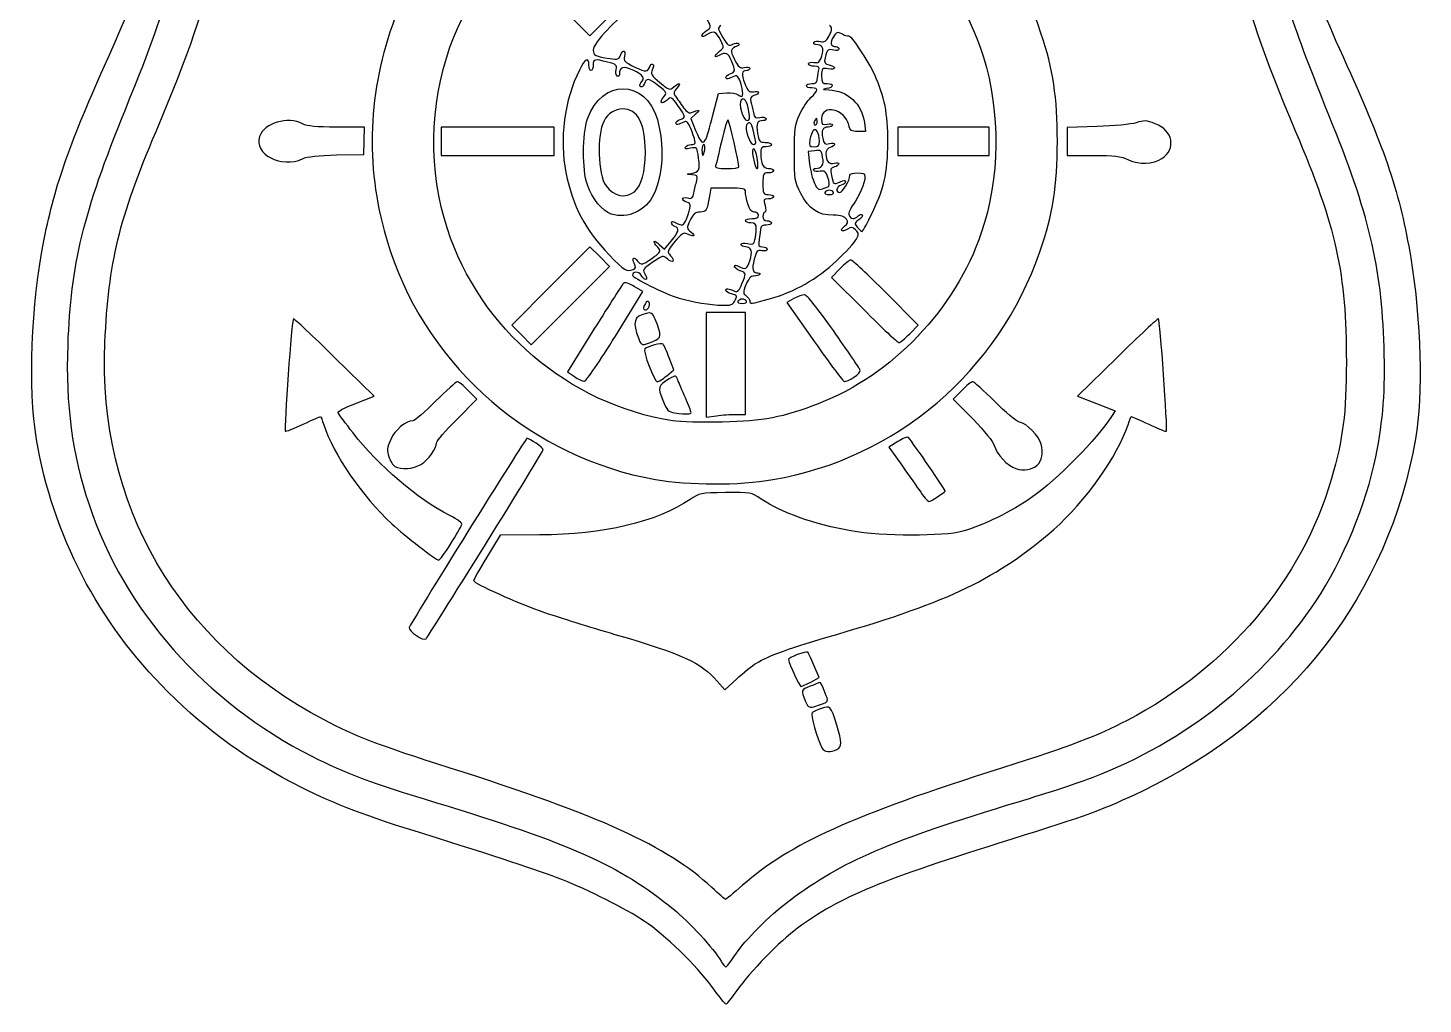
# Model space of a CAD drawing. Extents: x 28 to 580, y 12 to 841.
# Drawn here: x 27.9 to 370.8, y 408.1 to 647.9 of the extents above; entities that cross this region are included whole.
import ezdxf

# ---------------------------------------------------------------- set-up
doc = ezdxf.new("R2010")
doc.units = 0
doc.layers.add('Layer_1', color=7, linetype='CONTINUOUS')

msp = doc.modelspace()

# ---------------------------------------------------------------- linework, layer by layer
at = {"layer": 'Layer_1', "color": 7}
for points in [[(148.953652, 667.297234), (146.856412, 665.149466), (156.45501, 655.539746), (166.053607, 645.930026), (168.458618, 648.335036), (170.863628, 650.740046), (161.522602, 660.092531)], [(196.289423, 626.420501), (197.651543, 631.765249), (199.66713, 631.933354)], [(192.06822, 626.737489), (190.81254, 625.628741), (192.032955, 622.684271)], [(233.52486, 624.588199), (233.816737, 622.412119), (231.918195, 622.412119)], [(103.801065, 616.655824), (110.481877, 616.800214), (110.578132, 620.140616), (110.674395, 623.481019), (103.824802, 623.481019)], [(290.730097, 623.631244), (283.381208, 623.424664), (283.381208, 619.978819), (283.381208, 616.532966), (289.736415, 616.532966)], [(221.289285, 617.702141), (219.673845, 617.465051), (220.041637, 614.460319)], [(200.02893, 608.516021), (195.777435, 608.516021), (195.439313, 606.511781)], [(183.103868, 594.681214), (184.374818, 593.487214), (186.043418, 595.511524)], [(227.520518, 588.731456), (225.423825, 586.584251), (233.41809, 578.576629)], [(172.30629, 572.156779), (179.092755, 583.085329), (176.940833, 584.368579)], [(216.1902, 581.365061), (214.471118, 580.447699), (221.267618, 570.726731)], [(244.641645, 572.716219), (246.738338, 574.863424), (238.744065, 582.871046)], [(201.949935, 552.931676), (204.280433, 552.931676), (204.280433, 565.427966), (204.280433, 577.924256), (199.470247, 577.924256), (194.660062, 577.924256), (194.660062, 565.088089), (194.660062, 552.251914), (197.13975, 552.591799)], [(167.19768, 574.075444), (160.512645, 563.418566), (162.220493, 562.202494)], [(108.446415, 555.643586), (113.066385, 557.429696), (103.31574, 566.938909)], [(184.93986, 562.418426), (186.670275, 563.888201), (185.54712, 566.827759)], [(295.624755, 566.938909), (285.87411, 557.429696), (290.51583, 555.635171), (295.157565, 553.840654), (294.262733, 552.450851)], [(133.31232, 551.711726), (138.238192, 556.658164), (136.143405, 558.803426)], [(257.45244, 558.803426), (255.357653, 556.658164), (260.220405, 551.721769)], [(241.747995, 546.285604), (239.542335, 544.893236), (242.269208, 541.029101)], [(153.697455, 523.312339), (144.001035, 523.268914), (140.73669, 517.893094)], [(220.326247, 487.198579), (222.433395, 488.273569), (221.08875, 491.314039)], [(197.332387, 487.366459), (199.203015, 485.239091), (202.142573, 487.975631)], [(195.99546, 436.739531), (195.996225, 436.739584)]]:
    msp.add_lwpolyline(points, dxfattribs=at)
for points in [[(205.12308, 627.355916)], [(221.917762, 624.817211)], [(157.247535, 620.007026), (157.247535, 623.481049), (143.351452, 623.481049), (129.45537, 623.481049), (129.45537, 620.007026), (129.45537, 616.533004), (143.351452, 616.533004), (157.247535, 616.533004)], [(264.140475, 620.007026), (264.140475, 623.481049), (252.916718, 623.481049), (241.69296, 623.481049), (241.69296, 620.007026), (241.69296, 616.533004), (252.916718, 616.533004), (264.140475, 616.533004)], [(194.256413, 617.869166)], [(194.494905, 620.407774)], [(206.76144, 620.140646)], [(222.444045, 620.140646)], [(95.43609, 615.720506)], [(207.169402, 615.927191)], [(306.580418, 615.747656)], [(202.680068, 613.727066)], [(176.970825, 607.623686)], [(224.73072, 609.010699)], [(225.92625, 607.447106)], [(171.31071, 602.133964)], [(234.956453, 601.457381)], [(168.460568, 591.677029), (166.053608, 594.083989), (156.45357, 584.472821), (146.853533, 574.861661), (149.232413, 572.437751), (151.6113, 570.013841), (161.23941, 579.641959), (170.867528, 589.270069)], [(176.701995, 588.527059)], [(201.58932, 580.688719)], [(204.547665, 580.723879)], [(210.155663, 581.293189)], [(180.579555, 579.410726)], [(244.641645, 572.716219)], [(172.30629, 572.156779)], [(181.551225, 570.864641)], [(184.93986, 562.418426)], [(230.918858, 562.041394)], [(190.918815, 553.399639)], [(201.949935, 552.931676)], [(186.421163, 551.350399)], [(124.516463, 540.636139)], [(275.97612, 540.445414)], [(211.041743, 536.910739)], [(251.498047, 532.716169)], [(131.787968, 521.042546)], [(140.350695, 520.939796)], [(206.952758, 491.846269)], [(220.326247, 487.198579)], [(223.441875, 481.926671)], [(226.7631, 470.642921)], [(201.45729, 419.730146)], [(196.00311, 412.403239)]]:
    msp.add_lwpolyline(points, close=True, dxfattribs=at)
for points in [[(276.911715, 646.544681), (267.80607, 673.723219), (245.209703, 694.820464), (217.80204, 701.732816)], [(159.118163, 695.331739), (139.391617, 685.656499), (123.87852, 667.826981), (116.898075, 646.807331)], [(210.949965, 687.646466), (235.914885, 681.983209), (255.296595, 664.408766), (262.751468, 640.675241)], [(47.652119, 640.513159), (56.301532, 659.653939), (58.770974, 669.206479), (58.170959, 681.203194)], [(131.657723, 643.089671), (136.086233, 655.645519), (144.33603, 666.892189), (155.01291, 674.929001)], [(347.675048, 626.420569), (338.850892, 648.149359), (335.636565, 658.146326), (333.323865, 671.054569)], [(59.414752, 622.412081), (67.768372, 642.204716), (71.305342, 652.550449), (73.962022, 664.963279)], [(324.947032, 664.901966), (327.575257, 652.761634), (331.532902, 641.178124), (339.39741, 622.607599)], [(342.76122, 662.313694), (344.053763, 657.214871), (346.866458, 650.074466), (352.09284, 638.624171)], [(62.917064, 659.029114), (60.749947, 650.614384), (58.480064, 644.228359), (51.801419, 627.756731)], [(177.031732, 653.149819), (172.576432, 650.187941), (166.867905, 644.157739), (166.867905, 642.413261)], [(194.660063, 647.121529), (196.032713, 647.978756), (195.987968, 648.535504), (194.401575, 650.337896)], [(198.233588, 648.461749), (197.414543, 647.852944), (197.452778, 647.614759), (198.704918, 645.525746)], [(224.857508, 645.928924), (225.657668, 647.476264), (225.661148, 647.712671), (224.896133, 648.557951)], [(116.898075, 646.807331), (111.02508, 629.122466), (111.054158, 610.791431), (116.98332, 593.060734)], [(193.59114, 645.911711), (193.59114, 646.209956), (194.072153, 646.754374), (194.660063, 647.121529)], [(194.90379, 646.229539), (194.181833, 645.756499), (193.59114, 645.613466), (193.59114, 645.911711)], [(198.20421, 644.724026), (197.04018, 646.975016), (196.451415, 647.243584), (194.90379, 646.229539)], [(197.933175, 642.133541), (199.016828, 643.011026), (199.029143, 643.128784), (198.20421, 644.724026)], [(198.704918, 645.525746), (199.90389, 643.525436), (200.19774, 643.321961), (201.15084, 643.832044)], [(221.11728, 644.327134), (221.29962, 644.622169), (222.01794, 644.720719), (222.71355, 644.546126)], [(222.71355, 644.546126), (223.745685, 644.287076), (224.13999, 644.541626), (224.857508, 645.928924)], [(225.898425, 645.693874), (224.976443, 644.286754), (225.227483, 643.256239), (226.49226, 643.256239)], [(227.948738, 646.359934), (226.907033, 646.936631), (226.660163, 646.856426), (225.898425, 645.693874)], [(229.675433, 645.810994), (229.37712, 645.752344), (228.600105, 645.999334), (227.948738, 646.359934)], [(236.04027, 636.308201), (234.352575, 640.033466), (230.388863, 645.951341), (229.675433, 645.810994)], [(280.936215, 620.006989), (280.936215, 630.770261), (279.893858, 637.643576), (276.911715, 646.544681)], [(131.0127, 598.502156), (126.375053, 612.693881), (126.607643, 628.771534), (131.657723, 643.089671)], [(166.867905, 642.413261), (166.867905, 641.116436), (167.32764, 640.881011), (170.961667, 640.316914)], [(173.536387, 641.079566), (174.030307, 642.635756), (174.975735, 642.468169), (174.580748, 640.894451)], [(197.831715, 641.099576), (196.453665, 640.362064), (196.51479, 640.985006), (197.933175, 642.133541)], [(200.83368, 639.799384), (200.012632, 641.764429), (199.493842, 641.989121), (197.831715, 641.099576)], [(202.40976, 643.441616), (200.521508, 642.725306), (200.431995, 642.354746), (201.596048, 640.073006)], [(201.15084, 643.832044), (201.746618, 644.150899), (202.39386, 644.239106), (202.589153, 644.028071)], [(202.589153, 644.028071), (202.784445, 643.817029), (202.703715, 643.553126), (202.40976, 643.441616)], [(221.485373, 643.782521), (221.100578, 643.787021), (220.93494, 644.032099), (221.11728, 644.327134)], [(223.033125, 640.991824), (223.668075, 642.915746), (223.19847, 643.762481), (221.485373, 643.782521)], [(225.95901, 642.398561), (224.535143, 642.755936), (224.366423, 642.603431), (223.86639, 640.507211)], [(227.262413, 642.663836), (227.262413, 642.302786), (226.75338, 642.199189), (225.95901, 642.398561)], [(226.49226, 643.256239), (226.915845, 643.256239), (227.262413, 642.989659), (227.262413, 642.663836)], [(31.918049, 595.963894), (34.642747, 609.538391), (38.176852, 619.544809), (47.652119, 640.513159)], [(165.798968, 638.713316), (165.798968, 640.778134), (164.876295, 640.302994), (163.463738, 637.510766)], [(166.333433, 637.377154), (166.039478, 637.377154), (165.798968, 637.978421), (165.798968, 638.713316)], [(166.867898, 638.713316), (166.867898, 637.978421), (166.627388, 637.377154), (166.333433, 637.377154)], [(170.411993, 639.441626), (167.087633, 640.278694), (166.867898, 640.233536), (166.867898, 638.713316)], [(172.517333, 637.603751), (172.791555, 638.696344), (172.556333, 638.901664), (170.411993, 639.441626)], [(170.961667, 640.316914), (172.90278, 640.015601), (173.229412, 640.112359), (173.536387, 641.079566)], [(176.687468, 637.462316), (174.150675, 638.584459), (173.312055, 638.324809), (173.289653, 636.410306)], [(174.580748, 640.894451), (174.293415, 639.749614), (174.580897, 639.446224), (177.091642, 638.244626)], [(177.091642, 638.244626), (179.903025, 636.899149), (180.278467, 636.944756), (180.949357, 638.713294)], [(180.949357, 638.713294), (181.060868, 639.007249), (181.324777, 639.087971), (181.535812, 638.892686)], [(181.535812, 638.892686), (181.746848, 638.697394), (181.672507, 638.076071), (181.37061, 637.511966)], [(200.539177, 636.575434), (201.813787, 636.979976), (201.8493, 637.368671), (200.83368, 639.799384)], [(201.596048, 640.073006), (202.589348, 638.125984), (202.928393, 637.858811), (204.04899, 638.140061)], [(204.04899, 638.140061), (204.789278, 638.325859), (205.349318, 638.231854), (205.349318, 637.921774)], [(205.349318, 637.921774), (205.349318, 637.622216), (205.00275, 637.377131), (204.579165, 637.377131)], [(219.77991, 639.042829), (219.77991, 639.389261), (220.33371, 639.533734), (221.10009, 639.387229)], [(221.178405, 638.446061), (220.409228, 638.446061), (219.77991, 638.714606), (219.77991, 639.042829)], [(221.10009, 639.387229), (222.22182, 639.172796), (222.512393, 639.414004), (223.033125, 640.991824)], [(222.254633, 637.243511), (222.528735, 638.266316), (222.367875, 638.446061), (221.178405, 638.446061)], [(224.590088, 637.797589), (223.060935, 638.022019), (222.986693, 637.943494), (222.986693, 636.101629)], [(223.86639, 640.507211), (223.58211, 639.315469), (223.73784, 639.042019), (224.861423, 638.760019)], [(224.861423, 638.760019), (226.741433, 638.288164), (226.523138, 637.513879), (224.590088, 637.797589)], [(262.751468, 640.675241), (266.993865, 627.169016), (266.802488, 610.793201), (262.247093, 597.518809)], [(352.09284, 638.624171), (361.52172, 617.966726), (365.21577, 606.839479), (367.76604, 591.413134)], [(163.463738, 637.510766), (159.786698, 630.242276), (158.494913, 620.449931), (160.14126, 612.324859)], [(165.474578, 625.520089), (168.866663, 635.475746), (179.79627, 635.368421), (182.624055, 625.351676)], [(172.745048, 636.042214), (172.450013, 636.224554), (172.34754, 636.927244), (172.517333, 637.603751)], [(173.289653, 636.410306), (173.285153, 636.025511), (173.040083, 635.859874), (172.745048, 636.042214)], [(178.579553, 634.337591), (179.698088, 635.456134), (179.140298, 636.377314), (176.687468, 637.462316)], [(182.983125, 633.571534), (180.519668, 635.522629), (179.8902, 635.627209), (179.425358, 634.162616)], [(181.37061, 637.511966), (180.90669, 636.645124), (181.194622, 636.174589), (183.230235, 634.473026)], [(183.230235, 634.473026), (185.464567, 632.605354), (185.707125, 632.521601), (186.583867, 633.315041)], [(186.583867, 633.315041), (187.9524, 634.553546), (188.589382, 634.366174), (187.41648, 633.070121)], [(199.470247, 635.680534), (199.470247, 635.986129), (199.951268, 636.388834), (200.539177, 636.575434)], [(200.271945, 635.449324), (199.831012, 635.270891), (199.470247, 635.374924), (199.470247, 635.680534)], [(201.798165, 636.068531), (201.399675, 635.906396), (200.712878, 635.627749), (200.271945, 635.449324)], [(203.208075, 633.915349), (202.734653, 635.606246), (202.29861, 636.272164), (201.798165, 636.068531)], [(204.579165, 637.377131), (203.307518, 637.377131), (203.19285, 636.574481), (204.125363, 634.200536)], [(220.5816, 634.170341), (221.495048, 634.170341), (221.920073, 634.466239), (221.92506, 635.105651)], [(221.92506, 635.105651), (221.92956, 635.620076), (222.077385, 636.582116), (222.254633, 637.243511)], [(222.986693, 636.101629), (222.986693, 634.397899), (223.144133, 634.170341), (224.322855, 634.170341)], [(239.268465, 619.739794), (239.271465, 626.930209), (238.503345, 630.871429), (236.04027, 636.308201)], [(178.541078, 633.421241), (178.179555, 633.644674), (178.192388, 633.950426), (178.579553, 634.337591)], [(179.425358, 634.162616), (179.237408, 633.570431), (178.83948, 633.236816), (178.541078, 633.421241)], [(184.17678, 630.895931), (185.047748, 631.858346), (184.99395, 631.978931), (182.983125, 633.571534)], [(187.67376, 628.793741), (186.08895, 630.981506), (185.996288, 631.027586), (184.998158, 630.124286)], [(187.41648, 633.070121), (186.73419, 632.316206), (186.581947, 631.752844), (186.932797, 631.280269)], [(186.932797, 631.280269), (187.214392, 630.900956), (188.046067, 629.713819), (188.780955, 628.642174)], [(199.66713, 631.933354), (200.775698, 632.025806), (202.032495, 631.811156), (202.460018, 631.456346)], [(202.460018, 631.456346), (203.692935, 630.433114), (203.948153, 631.272049), (203.208075, 633.915349)], [(204.125363, 634.200536), (204.870885, 632.302639), (205.207313, 631.982891), (206.24919, 632.182061)], [(206.369385, 631.215274), (205.530248, 630.948949), (205.333598, 630.573574), (205.580558, 629.709484)], [(206.24919, 632.182061), (207.79173, 632.476939), (207.888638, 631.697471), (206.369385, 631.215274)], [(219.245445, 633.635876), (219.245445, 633.929831), (219.846713, 634.170341), (220.5816, 634.170341)], [(220.5816, 633.101411), (219.846713, 633.101411), (219.245445, 633.341921), (219.245445, 633.635876)], [(220.353158, 630.733474), (222.267315, 632.567359), (222.31884, 633.101411), (220.5816, 633.101411)], [(224.189243, 632.949754), (223.017578, 632.772266), (223.129463, 632.710864), (224.740875, 632.647024)], [(224.322855, 634.170341), (226.128885, 634.170341), (226.025723, 633.227959), (224.189243, 632.949754)], [(224.740875, 632.647024), (229.363193, 632.463911), (232.904258, 629.215181), (233.52486, 624.588199)], [(51.801419, 627.756731), (41.410402, 602.129224), (38.393774, 589.775539), (37.706332, 570.034541)], [(174.059813, 627.970549), (172.29264, 627.970549), (170.446815, 626.778424), (169.513343, 625.034216)], [(179.671583, 617.334701), (179.671583, 624.466084), (177.822525, 627.970549), (174.059813, 627.970549)], [(184.998158, 630.124286), (183.66741, 628.919981), (182.976218, 629.569331), (184.17678, 630.895931)], [(188.24649, 625.351706), (189.66114, 625.800701), (189.607238, 626.124641), (187.67376, 628.793741)], [(188.780955, 628.642174), (189.515842, 627.570529), (190.417755, 626.812661), (190.785195, 626.958011)], [(190.785195, 626.958011), (193.04067, 627.850256), (193.281563, 627.808856), (192.06822, 626.737489)], [(203.235187, 630.132094), (202.465042, 629.361949), (203.69025, 625.084444), (204.680985, 625.084444)], [(205.12308, 627.355916), (204.716482, 629.900929), (204.023318, 630.920231), (203.235187, 630.132094)], [(205.580558, 629.709484), (205.76148, 629.076424), (206.057573, 627.879416), (206.238525, 627.049481)], [(217.55277, 626.491384), (218.23245, 628.000091), (219.492623, 629.909036), (220.353158, 630.733474)], [(229.668938, 624.008996), (228.80022, 627.964234), (222.986693, 629.264689), (222.986693, 625.503784)], [(95.44434, 624.279424), (91.770202, 626.195621), (86.040172, 624.534409), (84.87264, 621.214541)], [(103.824802, 623.481019), (98.788335, 623.481019), (96.569985, 623.692361), (95.44434, 624.279424)], [(165.424253, 609.300799), (164.143395, 613.054766), (164.170185, 621.691766), (165.474578, 625.520089)], [(169.513343, 625.034216), (167.692275, 621.631519), (167.997383, 611.827789), (170.01078, 609.050501)], [(182.624055, 625.351676), (184.393943, 619.082261), (184.04811, 611.806706), (181.75323, 607.031726)], [(187.17756, 624.456814), (187.17756, 624.762409), (187.65858, 625.165106), (188.24649, 625.351706)], [(187.979258, 624.225596), (187.538325, 624.047171), (187.17756, 624.151196), (187.17756, 624.456814)], [(189.471803, 624.831889), (189.091838, 624.676856), (188.42019, 624.404029), (187.979258, 624.225596)], [(191.077845, 622.560409), (190.482938, 624.220189), (189.92088, 625.015114), (189.471803, 624.831889)], [(194.494905, 620.407774), (194.732722, 620.775169), (195.540255, 623.480891), (196.289423, 626.420501)], [(200.009745, 625.233221), (199.813927, 625.462024), (199.10313, 623.183284), (198.430193, 620.169341)], [(202.680068, 613.727066), (202.687568, 614.700949), (200.32995, 624.859076), (200.009745, 625.233221)], [(206.148495, 622.812964), (205.80051, 624.541924), (205.170097, 625.022636), (204.555285, 624.027844)], [(204.680985, 625.084444), (205.328647, 625.084444), (205.415055, 625.528376), (205.12308, 627.355916)], [(206.238525, 627.049481), (206.51187, 625.795856), (206.775488, 625.592689), (207.796305, 625.848896)], [(208.61919, 625.084444), (207.147068, 625.084444), (206.872845, 624.436009), (207.27675, 621.910076)], [(207.796305, 625.848896), (208.472123, 626.018516), (209.17425, 625.915871), (209.35659, 625.620866)], [(209.35659, 625.620866), (209.53893, 625.325831), (209.2071, 625.084444), (208.61919, 625.084444)], [(216.311438, 617.029676), (216.315938, 622.896146), (216.473738, 624.096199), (217.55277, 626.491384)], [(221.190022, 624.817211), (221.020822, 624.376279), (221.115322, 624.015514), (221.400075, 624.015514)], [(221.707717, 625.618909), (221.592187, 625.618909), (221.35923, 625.258144), (221.190022, 624.817211)], [(221.400075, 624.015514), (221.684805, 624.015514), (221.917762, 624.376279), (221.917762, 624.817211)], [(221.917762, 624.817211), (221.917762, 625.258144), (221.82324, 625.618909), (221.707717, 625.618909)], [(222.986693, 625.503784), (222.986693, 624.059569), (223.119915, 623.933066), (224.322855, 624.234986)], [(224.322855, 624.234986), (225.093368, 624.428374), (225.659018, 624.339769), (225.659018, 624.025691)], [(300.292192, 624.555979), (299.056823, 624.155119), (294.83211, 623.746556), (290.730097, 623.631244)], [(305.005103, 624.319481), (302.800178, 625.161551), (302.244405, 625.189444), (300.292192, 624.555979)], [(306.580418, 615.747656), (310.212638, 618.127579), (309.381885, 622.647979), (305.005103, 624.319481)], [(361.234627, 569.500076), (360.596783, 589.346449), (357.568402, 602.058964), (347.675048, 626.420569)], [(46.853834, 570.569006), (47.759407, 590.400964), (50.259742, 600.720664), (59.414752, 622.412081)], [(84.87264, 621.214541), (83.334697, 616.841434), (90.20937, 613.265929), (95.43609, 615.720506)], [(190.95036, 619.205366), (192.21804, 619.205366), (192.224018, 619.362611), (191.077845, 622.560409)], [(192.032955, 622.684271), (193.284683, 619.664246), (193.740683, 619.242604), (194.494905, 620.407774)], [(204.555285, 624.027844), (203.990122, 623.113391), (205.329188, 619.205329), (206.20767, 619.205329)], [(206.76144, 620.140646), (206.6166, 620.655064), (206.340773, 621.857614), (206.148495, 622.812964)], [(207.27675, 621.910076), (207.589065, 619.956971), (207.777413, 619.739794), (209.158883, 619.739794)], [(220.941772, 622.674881), (220.674442, 622.383386), (220.30968, 621.363229), (220.13118, 620.407879)], [(222.444045, 620.140646), (222.433695, 622.003196), (221.606085, 623.399284), (220.941772, 622.674881)], [(224.621633, 623.481049), (223.222095, 623.481049), (222.837278, 622.705691), (223.26663, 620.750876)], [(223.26663, 620.750876), (223.574723, 619.348159), (223.808288, 619.161514), (224.909633, 619.437934)], [(225.659018, 624.025691), (225.659018, 623.726134), (225.192195, 623.481049), (224.621633, 623.481049)], [(231.918195, 622.412119), (230.245005, 622.412119), (229.978035, 622.601659), (229.668938, 624.008996)], [(339.39741, 622.607599), (349.513215, 598.721074), (351.970897, 587.598401), (351.9588, 565.758776)], [(176.970825, 607.623686), (178.735095, 609.082954), (179.671583, 612.450236), (179.671583, 617.334701)], [(190.77036, 618.293809), (189.617475, 618.063229), (189.259515, 618.148054), (189.53109, 618.587471)], [(189.53109, 618.587471), (189.741128, 618.927311), (190.379798, 619.205366), (190.95036, 619.205366)], [(192.752858, 615.894026), (192.39552, 618.587756), (192.373485, 618.614434), (190.77036, 618.293809)], [(194.05149, 619.205329), (193.798298, 619.205329), (193.59114, 618.604061), (193.59114, 617.869166)], [(193.59114, 617.869166), (193.59114, 617.134279), (193.683352, 616.533004), (193.796063, 616.533004)], [(193.796063, 616.533004), (193.908772, 616.533004), (194.11593, 617.134279), (194.256413, 617.869166)], [(194.256413, 617.869166), (194.396895, 618.604061), (194.304638, 619.205329), (194.05149, 619.205329)], [(198.430193, 620.169341), (197.757263, 617.155399), (197.088983, 614.382731), (196.945125, 614.007836)], [(206.2905, 618.136399), (205.972755, 618.136399), (205.913265, 617.345329), (206.140095, 616.136231)], [(206.20767, 619.205329), (206.729887, 619.205329), (206.929747, 619.542889), (206.76144, 620.140646)], [(207.169402, 615.927191), (206.975108, 617.142251), (206.579602, 618.136399), (206.2905, 618.136399)], [(209.357805, 618.670864), (208.254713, 618.670864), (208.02291, 618.414491), (208.02894, 617.201089)], [(209.158883, 619.739794), (210.003173, 619.739794), (210.693968, 619.499284), (210.693968, 619.205329)], [(210.693968, 619.205329), (210.693968, 618.911374), (210.092693, 618.670864), (209.357805, 618.670864)], [(220.13118, 620.407879), (219.836107, 618.828634), (219.926775, 618.670864), (221.12943, 618.670864)], [(221.12943, 618.670864), (222.21816, 618.670864), (222.45078, 618.930949), (222.444045, 620.140646)], [(223.251802, 616.089139), (222.933015, 617.788436), (222.77304, 617.919911), (221.289285, 617.702141)], [(225.124553, 618.516004), (224.435625, 618.335846), (224.058533, 617.791189), (224.063805, 616.983889)], [(224.909633, 619.437934), (225.61575, 619.615159), (226.193483, 619.543121), (226.193483, 619.277846)], [(226.193483, 619.277846), (226.193483, 619.012579), (225.712463, 618.669746), (225.124553, 618.516004)], [(234.956453, 601.457404), (238.285628, 608.068256), (239.265555, 612.223009), (239.268465, 619.739794)], [(276.639165, 592.894796), (279.8742, 602.222359), (280.936215, 608.923121), (280.936215, 620.006989)], [(95.43609, 615.720506), (96.574492, 616.255129), (99.285217, 616.558226), (103.801065, 616.655824)], [(190.918815, 612.108131), (192.926393, 612.468289), (193.146915, 612.923494), (192.752858, 615.894026)], [(196.945125, 614.007836), (196.75227, 613.505261), (197.470748, 613.326221), (199.6803, 613.326221)], [(206.140095, 616.136231), (206.825085, 612.484931), (207.749872, 612.297116), (207.169402, 615.927191)], [(208.02894, 617.201089), (208.04259, 614.451791), (208.601955, 613.326221), (209.954603, 613.326221)], [(217.912095, 607.170401), (216.377265, 610.171519), (216.306135, 610.609639), (216.311438, 617.029676)], [(220.041637, 614.460319), (220.24392, 612.807716), (220.7793, 610.667411), (221.231377, 609.704074)], [(221.485372, 613.334404), (223.04538, 613.352704), (223.602247, 614.221091), (223.251802, 616.089139)], [(224.063805, 616.983889), (224.076255, 615.078229), (224.824943, 614.228021), (226.126755, 614.641204)], [(226.126755, 614.641204), (226.75137, 614.839451), (227.262413, 614.772986), (227.262413, 614.493499)], [(227.262413, 614.493499), (227.262413, 614.214019), (226.758645, 613.853621), (226.142933, 613.692604)], [(289.736415, 616.532966), (295.00542, 616.532966), (296.489835, 616.347274), (298.421468, 615.446509)], [(298.421468, 615.446509), (301.056405, 614.217769), (304.43589, 614.342509), (306.580418, 615.747656)], [(160.14126, 612.324859), (161.830755, 603.986876), (164.839395, 598.272979), (170.8005, 592.081271)], [(191.110373, 611.795644), (189.66543, 611.864494), (189.65505, 611.881421), (190.918815, 612.108131)], [(192.287085, 610.324346), (192.601913, 611.578729), (192.480645, 611.730356), (191.110373, 611.795644)], [(199.6803, 613.326221), (201.328508, 613.326221), (202.678403, 613.506604), (202.680068, 613.727066)], [(209.89227, 612.257291), (208.645185, 612.257291), (208.556108, 612.079136), (208.556108, 609.584966)], [(211.228433, 612.791756), (211.228433, 612.497801), (210.627158, 612.257291), (209.89227, 612.257291)], [(209.954603, 613.326221), (210.655208, 613.326221), (211.228433, 613.085711), (211.228433, 612.791756)], [(221.07177, 612.863434), (220.914458, 613.117969), (221.10057, 613.329904), (221.485372, 613.334404)], [(222.637327, 612.645244), (221.93358, 612.510709), (221.229083, 612.608869), (221.07177, 612.863434)], [(224.527725, 611.137526), (224.022502, 612.586796), (223.695585, 612.847541), (222.637327, 612.645244)], [(224.73072, 609.010699), (224.955045, 609.216679), (224.863695, 610.173754), (224.527725, 611.137526)], [(226.142933, 613.692604), (225.183983, 613.441834), (225.077978, 613.145486), (225.403665, 611.626031)], [(225.403665, 611.626031), (225.894345, 609.336851), (225.943688, 609.299576), (227.527388, 610.021151)], [(227.468745, 607.447084), (228.179745, 607.447084), (229.934738, 610.452409), (229.934738, 611.669959)], [(227.527388, 610.021151), (228.456863, 610.444654), (228.865808, 610.455896), (228.865808, 610.057901)], [(229.934738, 611.669959), (229.934738, 611.992984), (230.776515, 612.257269), (231.805365, 612.257269)], [(233.652533, 611.321951), (233.611508, 609.686044), (232.244663, 606.437419), (230.8011, 604.544801)], [(231.805365, 612.257269), (233.239538, 612.257269), (233.670518, 612.039041), (233.652533, 611.321951)], [(171.310695, 602.133964), (169.123035, 602.796836), (166.591965, 605.878451), (165.424253, 609.300799)], [(170.01078, 609.050501), (171.874583, 606.479569), (174.850088, 605.869586), (176.970825, 607.623686)], [(181.75323, 607.031726), (179.766878, 602.898694), (175.45746, 600.877481), (171.31071, 602.133964)], [(190.04247, 606.081956), (191.114483, 605.812901), (191.35146, 606.002719), (191.620028, 607.345579)], [(191.620028, 607.345579), (191.793855, 608.214716), (192.094035, 609.555161), (192.287085, 610.324346)], [(204.28341, 607.580711), (204.28041, 608.392849), (203.720528, 608.516021), (200.02893, 608.516021)], [(204.843, 604.641154), (204.536865, 605.743489), (204.285045, 607.066286), (204.28341, 607.580711)], [(208.556108, 609.584966), (208.556108, 607.090796), (208.645185, 606.912641), (209.89227, 606.912641)], [(225.86556, 601.842806), (222.091095, 601.853681), (219.870375, 603.341284), (217.912095, 607.170401)], [(221.231377, 609.704074), (221.892697, 608.294854), (222.275085, 608.019364), (223.18809, 608.294374)], [(223.18809, 608.294374), (223.81221, 608.482369), (224.506395, 608.804711), (224.73072, 609.010699)], [(223.78839, 607.447106), (223.600305, 607.142786), (224.060588, 606.912641), (224.85732, 606.912641)], [(224.85732, 607.981571), (224.451083, 607.981571), (223.97007, 607.741061), (223.78839, 607.447106)], [(225.92625, 607.447106), (225.744577, 607.741061), (225.263557, 607.981571), (224.85732, 607.981571)], [(224.85732, 606.912641), (225.654053, 606.912641), (226.114335, 607.142786), (225.92625, 607.447106)], [(227.796878, 609.205331), (226.59363, 608.890684), (226.324215, 607.447084), (227.468745, 607.447084)], [(228.865808, 610.057901), (228.865808, 609.742729), (228.384788, 609.359074), (227.796878, 609.205331)], [(189.87222, 605.034964), (188.346225, 605.519299), (188.500643, 606.468934), (190.04247, 606.081956)], [(189.749205, 600.899951), (190.99422, 604.147481), (191.00988, 604.673884), (189.87222, 605.034964)], [(195.439313, 606.511781), (194.833358, 602.919904), (194.663948, 602.636914), (193.119645, 602.636914)], [(206.44341, 602.636914), (205.692495, 602.636914), (205.243418, 603.199301), (204.843, 604.641154)], [(209.929583, 605.843711), (208.740525, 605.843711), (208.669598, 605.708164), (209.090573, 604.240324)], [(209.090573, 604.240324), (209.36646, 603.278351), (209.351535, 602.636929), (209.053298, 602.636929)], [(209.89227, 606.912641), (210.627158, 606.912641), (211.228433, 606.672131), (211.228433, 606.378176)], [(211.228433, 606.378176), (211.228433, 606.084221), (210.643943, 605.843711), (209.929583, 605.843711)], [(230.8011, 604.544801), (229.995758, 603.488944), (229.540875, 602.357936), (229.72674, 601.873556)], [(186.10863, 599.966636), (186.10863, 600.364601), (186.420698, 600.369664), (187.142423, 599.983436)], [(187.142423, 599.983436), (188.707433, 599.145874), (189.13428, 599.295949), (189.749205, 600.899951)], [(190.70334, 600.649106), (189.76974, 598.691336), (189.773175, 598.646944), (190.930793, 597.709556)], [(193.119645, 602.636914), (191.95122, 602.636914), (191.457615, 602.230841), (190.70334, 600.649106)], [(204.280433, 600.499054), (204.280433, 600.793009), (205.001955, 601.033519), (205.883828, 601.033519)], [(205.616595, 599.964589), (204.8817, 599.964589), (204.280433, 600.205099), (204.280433, 600.499054)], [(205.883828, 601.033519), (206.952758, 601.033519), (207.487215, 601.300751), (207.487215, 601.835216)], [(207.487215, 601.835216), (207.487215, 602.276149), (207.017505, 602.636914), (206.44341, 602.636914)], [(209.053298, 602.636929), (208.779863, 602.636929), (208.556145, 602.155909), (208.556145, 601.567999)], [(208.556145, 601.567999), (208.556145, 600.855379), (208.912455, 600.499069), (209.625068, 600.499069)], [(209.625068, 600.499069), (210.212985, 600.499069), (210.693998, 600.258559), (210.693998, 599.964604)], [(229.07439, 600.868609), (228.633825, 601.586614), (227.80851, 601.837181), (225.86556, 601.842806)], [(228.63759, 599.137121), (229.461743, 599.749189), (229.549013, 600.095111), (229.07439, 600.868609)], [(229.72674, 601.873556), (230.109285, 600.876664), (231.07737, 600.786536), (231.95679, 601.665956)], [(232.140053, 600.699926), (230.995163, 599.898011), (230.981085, 599.806466), (231.854288, 598.841591)], [(231.95679, 601.665956), (232.30464, 602.013806), (232.759125, 602.128534), (232.966755, 601.920896)], [(232.966755, 601.920896), (233.174385, 601.713266), (232.80237, 601.163831), (232.140053, 600.699926)], [(232.950413, 597.826721), (233.04813, 597.826721), (233.950853, 599.460514), (234.956453, 601.457381)], [(186.421163, 551.350399), (160.855545, 555.361091), (139.045373, 573.921214), (131.0127, 598.502156)], [(186.043418, 595.511524), (187.894643, 597.757369), (188.10612, 598.630084), (186.910328, 599.088949)], [(186.910328, 599.088949), (186.469395, 599.258156), (186.10863, 599.653114), (186.10863, 599.966636)], [(189.903803, 597.263411), (189.141, 597.671651), (188.571368, 597.305186), (186.945788, 595.360481)], [(190.930793, 597.709556), (192.174075, 596.702809), (191.49915, 596.409604), (189.903803, 597.263411)], [(206.94546, 598.494814), (206.95146, 599.708209), (206.719688, 599.964589), (205.616595, 599.964589)], [(206.60877, 595.795279), (206.789933, 596.471644), (206.941448, 597.686434), (206.94546, 598.494814)], [(208.015793, 598.762054), (208.012793, 598.394614), (207.860835, 597.192064), (207.67863, 596.089736)], [(209.357835, 599.430139), (208.622948, 599.430139), (208.019033, 599.129501), (208.015793, 598.762054)], [(210.693998, 599.964604), (210.693998, 599.670649), (210.09273, 599.430139), (209.357835, 599.430139)], [(262.247093, 597.518809), (255.79335, 578.712634), (240.402615, 562.582564), (222.184995, 555.532234)], [(229.33959, 598.447346), (227.895413, 597.545441), (227.292308, 598.138046), (228.63759, 599.137121)], [(231.361013, 598.232914), (230.589765, 599.004169), (230.283263, 599.036681), (229.33959, 598.447346)], [(231.514845, 595.912601), (232.183808, 597.162574), (232.166228, 597.427699), (231.361013, 598.232914)], [(231.854288, 598.841591), (232.359428, 598.283411), (232.85268, 597.826721), (232.950413, 597.826721)], [(30.033517, 546.785329), (27.925439, 559.171519), (28.725907, 580.060564), (31.918049, 595.963894)], [(182.707455, 594.004999), (181.36026, 595.493629), (181.672373, 596.026039), (183.103868, 594.681214)], [(182.306603, 591.989906), (183.496395, 592.968259), (183.523305, 593.103499), (182.707455, 594.004999)], [(186.945788, 595.360481), (185.005133, 593.038841), (184.966448, 592.914424), (185.873595, 591.912041)], [(203.211503, 594.662411), (203.211503, 595.019584), (203.795775, 595.111009), (204.74544, 594.902426)], [(204.297203, 594.085474), (203.700068, 594.085474), (203.211503, 594.345094), (203.211503, 594.662411)], [(205.356638, 590.633524), (206.11167, 592.921271), (205.75437, 594.085474), (204.297203, 594.085474)], [(204.74544, 594.902426), (206.036498, 594.618866), (206.33154, 594.760241), (206.60877, 595.795279)], [(208.33164, 593.139206), (207.18393, 593.358604), (206.971538, 593.121656), (206.44641, 591.036236)], [(207.67863, 596.089736), (207.382335, 594.297131), (207.46761, 594.085489), (208.486215, 594.085489)], [(209.625068, 593.488721), (209.625068, 593.145619), (209.075273, 592.997051), (208.33164, 593.139206)], [(208.486215, 594.085489), (209.112585, 594.085489), (209.625068, 593.816944), (209.625068, 593.488721)], [(226.648328, 590.633809), (228.909518, 592.760974), (231.09945, 595.136434), (231.514845, 595.912601)], [(116.98332, 593.060734), (126.668138, 564.099071), (152.065148, 542.237359), (182.185118, 536.935114)], [(170.8005, 592.081271), (174.488768, 588.250316), (175.069455, 587.900599), (176.701995, 588.527059)], [(176.96964, 589.908979), (176.207603, 591.332861), (176.841315, 591.865571), (177.776228, 590.587001)], [(176.702003, 588.527036), (177.3567, 588.778271), (177.414645, 589.077476), (176.96964, 589.908979)], [(177.776228, 590.587001), (178.420755, 589.705571), (178.68438, 589.661966), (179.774948, 590.256409)], [(181.601565, 590.368909), (178.904633, 588.513379), (178.93269, 588.561926), (179.71386, 587.102299)], [(179.774948, 590.256409), (180.4659, 590.633021), (181.605143, 591.413096), (182.306603, 591.989906)], [(185.078865, 591.110486), (184.083675, 592.011109), (183.945623, 591.981671), (181.601565, 590.368909)], [(185.873595, 591.912041), (187.096508, 590.560736), (186.429585, 589.888099), (185.078865, 591.110486)], [(202.6419, 589.294121), (204.28224, 588.416239), (204.6915, 588.618169), (205.356638, 590.633524)], [(206.44641, 591.036236), (205.802198, 588.477821), (206.016398, 587.671916), (207.340598, 587.671916)], [(210.155655, 581.293189), (216.23643, 582.978259), (221.950455, 586.214396), (226.648328, 590.633809)], [(211.041743, 536.910754), (241.414763, 542.099711), (266.425148, 563.444801), (276.639165, 592.894796)], [(230.183505, 590.878669), (229.872045, 590.878669), (228.673695, 589.912421), (227.520518, 588.731456)], [(238.744065, 582.871046), (234.34722, 587.275234), (230.494965, 590.878669), (230.183505, 590.878669)], [(367.76604, 591.413134), (370.347968, 575.795344), (370.819133, 557.830294), (368.932763, 546.927491)], [(178.6368, 587.117531), (178.111695, 588.098681), (176.488283, 588.115519), (176.488283, 587.139806)], [(176.488283, 587.139806), (176.488283, 586.447999), (184.544933, 582.490151), (187.96674, 581.500984)], [(179.732685, 586.068506), (179.43873, 586.068506), (178.945583, 586.540564), (178.6368, 587.117531)], [(179.71386, 587.102299), (180.075998, 586.425641), (180.082493, 586.068506), (179.732685, 586.068506)], [(201.608108, 589.280846), (201.608108, 589.675309), (201.92205, 589.679329), (202.6419, 589.294121)], [(202.94427, 588.206344), (202.209383, 588.485741), (201.608108, 588.969274), (201.608108, 589.280846)], [(203.408588, 584.980106), (204.509243, 587.730904), (204.527445, 587.604416), (202.94427, 588.206344)], [(206.332733, 586.886276), (205.562955, 586.875026), (204.986663, 586.248836), (204.402863, 584.789336)], [(207.81504, 587.287121), (207.603398, 587.075486), (206.936363, 586.895104), (206.332733, 586.886276)], [(207.340598, 587.671916), (207.81318, 587.671916), (208.026675, 587.498756), (207.81504, 587.287121)], [(174.335813, 585.192079), (174.08661, 584.939216), (170.87445, 579.936724), (167.19768, 574.075444)], [(176.940833, 584.368579), (175.74516, 585.081596), (174.587558, 585.447529), (174.335813, 585.192079)], [(199.470248, 583.463524), (199.470248, 583.783331), (199.831013, 583.899004), (200.271945, 583.720579)], [(200.80641, 582.546701), (200.071523, 582.731156), (199.470248, 583.143724), (199.470248, 583.463524)], [(200.271945, 583.720579), (200.712878, 583.542146), (201.40284, 583.262291), (201.805193, 583.098664)], [(201.805193, 583.098664), (202.290495, 582.901309), (202.830233, 583.534639), (203.408588, 584.980106)], [(204.402863, 584.789336), (203.638748, 582.879064), (203.64342, 582.655136), (204.459938, 582.058099)], [(179.674178, 580.173896), (179.019885, 579.139301), (179.033003, 578.585981), (179.711828, 578.585981)], [(180.579548, 579.410726), (181.012373, 580.538629), (180.28995, 581.147576), (179.674178, 580.173896)], [(187.96674, 581.500984), (191.570408, 580.459256), (195.455745, 579.820091), (198.783383, 579.721601)], [(198.783383, 579.721601), (200.506785, 579.670601), (201.166043, 579.897814), (201.58932, 580.688719)], [(201.589305, 580.688704), (202.347855, 582.106061), (202.32252, 582.166189), (200.80641, 582.546701)], [(202.409805, 580.723879), (202.22172, 580.419551), (202.682003, 580.189414), (203.478735, 580.189414)], [(203.478735, 581.258336), (203.072498, 581.258336), (202.591478, 581.017834), (202.409805, 580.723879)], [(204.547665, 580.723879), (204.365985, 581.017834), (203.884973, 581.258336), (203.478735, 581.258336)], [(203.478735, 580.189414), (204.275468, 580.189414), (204.73575, 580.419551), (204.547665, 580.723879)], [(204.459938, 582.058099), (204.949125, 581.700394), (205.34937, 581.133604), (205.34937, 580.798571)], [(205.34937, 580.798571), (205.34937, 579.991624), (205.523483, 580.009541), (210.155663, 581.293189)], [(218.790765, 582.304826), (218.30595, 582.292451), (217.135695, 581.869609), (216.1902, 581.365061)], [(225.892665, 573.499519), (222.049913, 578.952964), (219.33531, 582.318671), (218.790765, 582.304826)], [(93.1731, 576.448121), (92.765183, 576.448121), (90.811568, 549.174619), (91.192215, 548.793964)], [(103.31574, 566.938909), (97.952888, 572.168974), (93.388703, 576.448121), (93.1731, 576.448121)], [(179.849505, 577.726001), (176.851733, 577.009361), (176.44353, 575.612396), (178.03152, 571.504324)], [(179.711828, 578.585981), (180.015015, 578.585981), (180.405488, 578.957119), (180.579555, 579.410726)], [(182.084693, 576.300319), (181.424348, 577.880734), (181.171478, 578.042021), (179.849505, 577.726001)], [(181.551225, 570.864641), (183.719708, 571.770694), (183.768705, 572.269909), (182.084693, 576.300319)], [(233.41809, 578.576629), (237.814943, 574.172441), (241.66719, 570.569006), (241.978658, 570.569006)], [(305.770598, 576.448121), (305.55324, 576.448121), (300.987607, 572.168974), (295.624755, 566.938909)], [(307.725855, 548.771546), (308.094075, 549.139759), (306.16482, 576.448121), (305.770598, 576.448121)], [(232.408883, 563.900981), (232.246193, 564.324941), (229.313895, 568.644281), (225.892665, 573.499519)], [(241.978658, 570.569006), (242.290118, 570.569006), (243.48846, 571.535254), (244.641645, 572.716219)], [(37.706332, 570.034541), (37.186912, 555.118466), (38.764664, 543.314771), (42.956429, 530.756869)], [(100.705598, 477.872861), (64.834717, 496.774339), (45.040042, 530.847319), (46.853834, 570.569006)], [(164.724083, 561.107321), (165.161738, 561.173846), (168.573735, 566.146069), (172.30629, 572.156779)], [(178.03152, 571.504324), (178.692105, 569.795411), (178.901228, 569.757401), (181.551225, 570.864641)], [(184.03002, 570.175181), (183.644745, 570.574046), (180.36069, 569.707249), (179.556225, 568.994351)], [(185.54712, 566.827759), (184.92939, 568.444511), (184.246688, 569.950856), (184.03002, 570.175181)], [(221.267618, 570.726731), (225.005685, 565.380199), (228.30462, 560.993809), (228.598575, 560.979199)], [(359.200155, 542.530579), (361.03515, 551.684051), (361.57656, 558.861146), (361.234627, 569.500076)], [(179.556225, 568.994351), (178.992533, 568.494821), (181.846028, 560.948644), (182.598623, 560.948644)], [(182.598623, 560.948644), (182.934578, 560.948644), (183.98814, 561.610046), (184.93986, 562.418426)], [(187.655123, 561.380554), (187.18443, 562.603699), (187.166445, 562.605964), (185.53449, 561.647786)], [(230.918858, 562.041394), (232.045163, 562.728079), (232.595438, 563.414824), (232.408883, 563.900981)], [(351.9588, 565.758776), (351.95205, 553.268036), (351.145027, 546.937504), (348.314363, 537.164914)], [(133.47786, 560.948681), (133.163948, 560.948681), (130.752555, 558.784099), (128.119215, 556.138504)], [(136.143405, 558.803426), (134.99127, 559.983319), (133.79178, 560.948681), (133.47786, 560.948681)], [(162.220493, 562.202494), (163.159815, 561.533651), (164.286428, 561.040826), (164.724083, 561.107321)], [(185.53449, 561.647786), (182.773185, 560.026526), (182.65698, 559.642676), (183.957435, 556.438564)], [(189.524333, 557.007274), (188.757368, 558.734096), (187.916228, 560.702074), (187.655123, 561.380554)], [(228.598575, 560.979199), (228.89253, 560.964574), (229.936658, 561.442579), (230.918858, 562.041394)], [(260.117985, 560.948681), (259.804073, 560.948681), (258.604575, 559.983319), (257.45244, 558.803426)], [(265.456808, 556.158424), (262.834373, 558.793061), (260.431898, 560.948681), (260.117985, 560.948681)], [(104.170095, 553.260956), (103.953863, 553.636301), (105.539445, 554.519734), (108.446415, 555.643586)], [(128.119215, 556.138504), (125.485868, 553.492901), (122.965538, 551.327419), (122.518478, 551.326324)], [(183.957435, 556.438564), (184.992083, 553.889351), (185.349645, 553.500034), (186.826553, 553.314589)], [(190.918815, 553.399639), (190.918815, 553.657016), (190.291298, 555.280451), (189.524333, 557.007274)], [(222.184995, 555.532234), (213.51837, 552.178189), (208.610543, 551.240411), (198.66855, 551.038736)], [(271.64472, 551.056316), (270.826328, 551.236061), (268.2051, 553.397336), (265.456808, 556.158424)], [(95.542283, 550.487366), (97.815765, 551.537779), (99.743618, 552.397211), (99.826403, 552.397211)], [(99.826403, 552.397211), (99.909188, 552.397211), (100.269128, 551.495299), (100.626278, 550.392971)], [(107.835713, 548.372876), (106.00863, 550.733239), (104.35911, 552.932876), (104.170095, 553.260956)], [(186.826553, 553.314589), (190.016963, 552.913999), (190.918815, 552.932741), (190.918815, 553.399639)], [(197.13975, 552.591799), (198.50358, 552.778729), (200.668162, 552.931676), (201.949935, 552.931676)], [(294.262733, 552.450851), (290.60589, 546.771274), (281.093752, 537.126259), (274.562535, 532.475471)], [(298.314217, 550.392971), (298.671367, 551.495299), (299.031307, 552.397211), (299.114092, 552.397211)], [(299.114092, 552.397211), (299.196878, 552.397211), (301.12473, 551.537779), (303.39822, 550.487366)], [(91.192215, 548.793964), (91.311263, 548.674924), (93.268793, 549.436946), (95.542283, 550.487366)], [(100.626278, 550.392971), (102.986498, 543.108184), (110.04627, 532.828751), (117.34362, 526.051549)], [(122.518478, 551.326324), (120.757455, 551.321824), (118.136707, 549.111791), (117.091898, 546.749831)], [(128.384445, 545.973626), (128.385195, 546.409039), (130.603088, 548.991184), (133.31232, 551.711726)], [(198.66855, 551.038736), (193.671308, 550.937366), (188.159978, 551.077586), (186.421163, 551.350399)], [(260.220405, 551.721769), (263.00397, 548.896054), (265.227713, 546.161119), (265.421235, 545.325394)], [(276.91716, 545.625176), (276.316282, 547.720316), (273.466118, 550.656266), (271.64472, 551.056316)], [(280.07889, 524.697229), (287.758553, 531.385841), (295.85028, 542.788046), (298.314217, 550.392971)], [(303.39822, 550.487366), (305.67171, 549.436946), (307.619145, 548.664829), (307.725855, 548.771546)], [(62.340974, 484.772336), (45.140684, 501.908696), (34.047314, 523.202029), (30.033517, 546.785329)], [(131.470688, 528.171566), (123.900135, 531.941621), (114.0135, 540.391939), (107.835713, 548.372876)], [(117.091898, 546.749831), (116.190705, 544.712539), (116.119538, 544.050979), (116.633888, 542.492494)], [(150.572205, 547.052561), (150.24408, 547.052561), (121.820865, 501.428344), (121.60473, 500.554714)], [(124.516463, 540.636139), (126.31548, 541.733014), (128.380943, 544.583171), (128.384445, 545.973626)], [(154.575218, 544.269829), (154.575218, 544.718951), (151.21827, 547.052561), (150.572205, 547.052561)], [(244.355003, 547.231661), (244.134262, 547.477129), (242.961105, 547.051414), (241.747995, 546.285604)], [(253.38762, 534.033304), (253.563038, 534.165994), (245.469285, 545.992496), (244.355003, 547.231661)], [(265.421235, 545.325394), (265.898745, 543.263276), (268.751745, 540.198026), (270.741968, 539.608804)], [(275.97612, 540.445414), (277.118542, 541.474676), (277.50207, 543.585709), (276.91716, 545.625176)], [(368.932763, 546.927491), (362.35023, 508.881799), (338.485875, 478.120294), (301.820235, 460.418464)], [(116.633888, 542.492494), (116.968823, 541.477624), (117.645713, 540.412219), (118.138087, 540.124931)], [(140.350695, 520.939796), (148.174185, 533.474711), (154.575218, 543.973226), (154.575218, 544.269829)], [(344.52669, 507.135641), (351.088785, 516.997871), (356.884005, 530.976949), (359.200155, 542.530579)], [(118.138087, 540.124931), (119.616915, 539.262086), (122.66328, 539.506241), (124.516463, 540.636139)], [(242.269208, 541.029101), (243.768983, 538.903826), (245.87631, 535.905146), (246.952155, 534.365359)], [(270.741968, 539.608804), (272.72931, 539.020436), (274.753605, 539.343994), (275.97612, 540.445414)], [(182.185118, 536.935114), (190.389188, 535.490891), (202.670033, 535.480519), (211.041743, 536.910739)], [(348.314363, 537.164914), (341.129167, 512.358649), (322.752623, 490.630706), (298.078215, 477.766991)], [(190.67841, 532.049711), (182.37156, 526.443484), (169.417125, 523.382779), (153.697455, 523.312339)], [(199.349265, 533.723591), (193.29396, 533.645261), (192.941843, 533.577281), (190.67841, 532.049711)], [(208.141103, 532.131364), (205.686405, 533.788016), (205.595925, 533.804404), (199.349265, 533.723591)], [(230.20197, 524.308834), (221.299313, 525.879791), (213.092115, 528.789964), (208.141103, 532.131364)], [(246.952155, 534.365359), (248.027993, 532.825571), (249.111615, 531.562901), (249.360195, 531.559421)], [(249.360195, 531.559421), (249.608775, 531.555671), (250.570808, 532.076471), (251.498047, 532.716169)], [(251.498048, 532.716169), (252.425295, 533.355866), (253.2756, 533.948576), (253.38762, 534.033304)], [(274.562535, 532.475471), (270.048773, 529.261279), (262.404735, 525.519304), (257.698763, 524.220161)], [(42.956429, 530.756869), (51.676949, 504.631451), (71.496029, 482.273389), (97.737832, 468.957536)], [(134.526683, 525.732559), (134.732438, 526.268764), (133.804523, 527.009329), (131.470688, 528.171566)], [(117.34362, 526.051549), (120.561248, 523.063271), (128.249032, 517.122544), (128.89848, 517.122544)], [(131.787968, 521.042546), (133.131743, 523.198549), (134.364165, 525.309056), (134.526683, 525.732559)], [(226.727947, 498.899846), (254.347035, 506.938166), (266.355352, 512.744689), (280.07889, 524.697229)], [(257.698763, 524.220161), (252.969128, 522.914494), (237.827018, 522.963326), (230.20197, 524.308834)], [(125.786528, 497.792036), (125.97333, 497.988394), (132.527205, 508.404881), (140.350695, 520.939796)], [(128.89848, 517.122544), (129.143917, 517.122544), (130.444185, 518.886544), (131.787968, 521.042546)], [(140.73669, 517.893094), (138.941295, 514.936391), (137.472345, 512.334184), (137.472345, 512.110414)], [(137.472345, 512.110414), (137.472345, 511.418996), (148.139318, 506.629684), (154.866105, 504.300874)], [(154.866105, 504.300874), (158.38056, 503.084171), (166.186463, 500.653721), (172.212548, 498.899876)], [(289.711673, 463.801984), (312.312878, 472.509851), (331.66896, 487.811681), (344.52669, 507.135641)], [(121.60473, 500.554714), (121.390508, 499.688779), (125.19798, 497.173391), (125.786528, 497.792036)], [(172.212548, 498.899876), (188.881395, 494.048524), (193.200435, 492.065501), (197.332387, 487.366459)], [(206.952757, 491.846239), (210.004658, 493.696511), (215.125133, 495.522926), (226.727947, 498.899846)], [(219.590167, 494.508454), (219.203798, 494.894824), (214.71528, 493.180961), (214.81548, 492.685331)], [(221.08875, 491.314039), (220.349198, 492.986299), (219.674835, 494.423794), (219.590167, 494.508454)], [(202.142573, 487.975631), (203.759325, 489.480731), (205.923908, 491.222509), (206.952758, 491.846269)], [(214.81548, 492.685331), (215.04651, 491.542616), (217.59483, 486.123596), (217.90116, 486.123596)], [(217.90116, 486.123596), (218.07603, 486.123596), (219.167318, 486.607339), (220.326247, 487.198579)], [(222.52509, 487.080529), (222.33804, 486.992216), (221.28309, 486.572209), (220.180755, 486.147176)], [(223.40574, 485.747029), (223.10844, 486.568774), (222.712148, 487.168841), (222.52509, 487.080529)], [(95.320403, 461.211934), (82.48158, 467.644796), (72.058214, 475.091209), (62.340974, 484.772336)], [(220.180755, 486.147176), (217.911068, 485.272046), (217.882725, 485.189006), (218.96742, 482.592964)], [(224.322518, 483.325084), (224.1156, 483.835414), (223.70304, 484.925299), (223.40574, 485.747029)], [(218.96742, 482.592964), (219.802943, 480.593276), (219.858135, 480.585056), (223.441875, 481.926671)], [(222.95121, 480.712406), (221.94189, 480.374809), (220.908975, 479.912291), (220.65585, 479.684584)], [(226.730385, 476.580544), (225.231585, 481.354046), (225.146775, 481.446769), (222.95121, 480.712406)], [(223.441875, 481.926671), (224.357888, 482.269586), (224.596718, 482.648839), (224.322518, 483.325084)], [(131.467485, 466.127269), (114.510398, 471.502744), (108.280147, 473.881594), (100.705598, 477.872861)], [(220.65585, 479.684584), (220.235842, 479.306756), (221.92689, 473.258929), (223.07718, 471.024964)], [(298.078215, 477.766991), (290.568825, 473.852059), (284.201017, 471.430309), (267.472238, 466.127216)], [(226.763085, 470.642921), (228.066075, 471.340264), (228.060547, 472.344086), (226.730385, 476.580544)], [(223.07718, 471.024964), (223.617367, 469.975879), (225.208545, 469.810954), (226.7631, 470.642921)], [(97.737832, 468.957536), (105.882712, 464.824579), (112.447695, 462.375424), (128.119215, 457.623356)], [(195.996225, 436.739584), (184.829595, 446.992639), (168.801157, 454.292314), (131.467485, 466.127269)], [(267.472238, 466.127216), (230.371868, 454.366219), (215.412682, 447.611411), (203.54427, 437.260601)], [(271.355752, 457.796194), (278.41068, 459.927799), (286.67085, 462.630401), (289.711673, 463.801984)], [(125.44689, 449.786246), (111.09396, 454.241831), (103.431585, 457.147841), (95.320403, 461.211934)], [(301.820235, 460.418464), (292.511378, 455.924231), (287.954153, 454.246624), (269.485125, 448.515251)], [(128.119215, 457.623356), (161.428125, 447.523106), (173.313622, 442.198196), (186.554055, 431.443511)], [(215.326913, 433.690474), (227.869133, 443.107624), (239.964608, 448.311559), (271.355752, 457.796194)], [(159.118163, 438.684829), (153.488445, 440.871326), (142.592318, 444.463781), (125.44689, 449.786246)], [(269.485125, 448.515251), (237.91395, 438.717971), (227.414025, 434.357854), (217.070085, 426.749779)], [(179.403353, 428.477944), (174.873008, 431.502784), (165.61122, 436.163021), (159.118163, 438.684829)], [(199.35831, 433.770551), (199.27248, 433.784051), (197.759197, 435.120094), (195.99546, 436.739531)], [(203.54427, 437.260601), (201.327832, 435.327574), (199.444147, 433.757051), (199.35831, 433.770551)], [(201.45729, 419.730146), (204.60003, 424.344124), (209.653583, 429.430721), (215.326913, 433.690474)], [(186.554055, 431.443511), (190.362008, 428.350459), (196.53333, 421.625194), (198.296153, 418.647431)], [(196.00311, 412.403239), (192.186008, 417.622039), (184.466513, 425.097364), (179.403353, 428.477944)], [(217.070085, 426.749779), (212.780753, 423.594934), (205.33548, 415.951669), (202.149255, 411.432154)], [(198.296153, 418.647431), (198.774705, 417.839051), (199.294778, 417.183851), (199.451865, 417.191434)], [(199.451865, 417.191434), (199.608953, 417.199009), (200.511398, 418.341431), (201.45729, 419.730146)], [(199.475445, 408.091751), (199.30008, 408.091751), (197.73753, 410.031926), (196.00311, 412.403239)], [(202.149255, 411.432154), (200.85402, 409.594939), (199.65081, 408.091751), (199.475445, 408.091751)]]:
    msp.add_open_spline(points, degree=3, dxfattribs=at)

doc.saveas('drawing.dxf')
